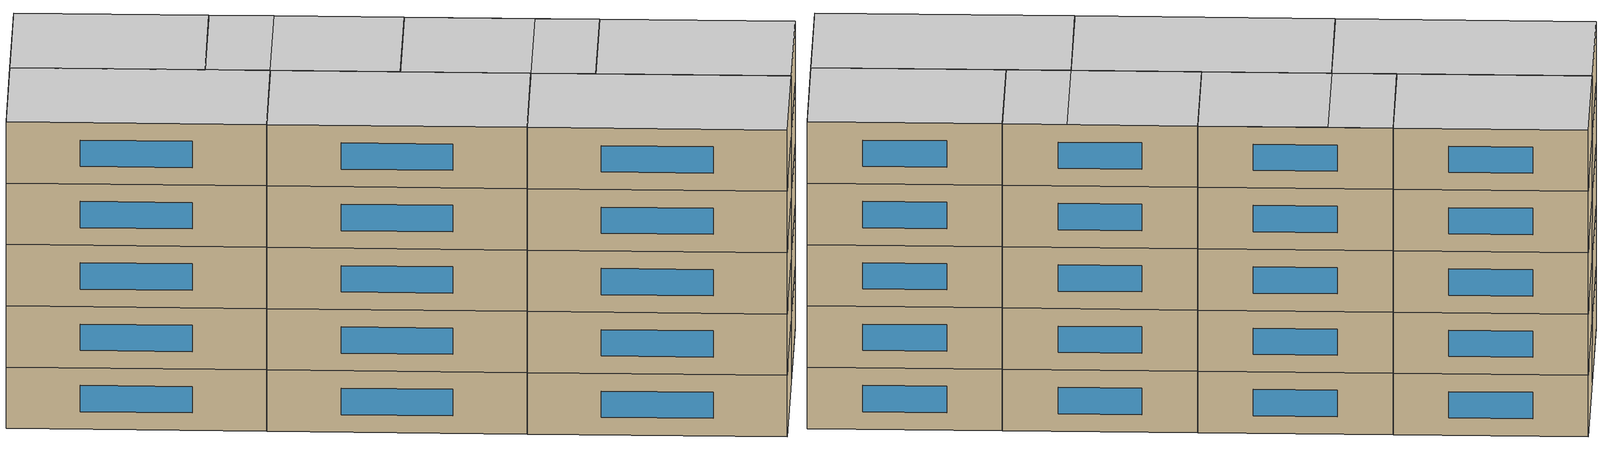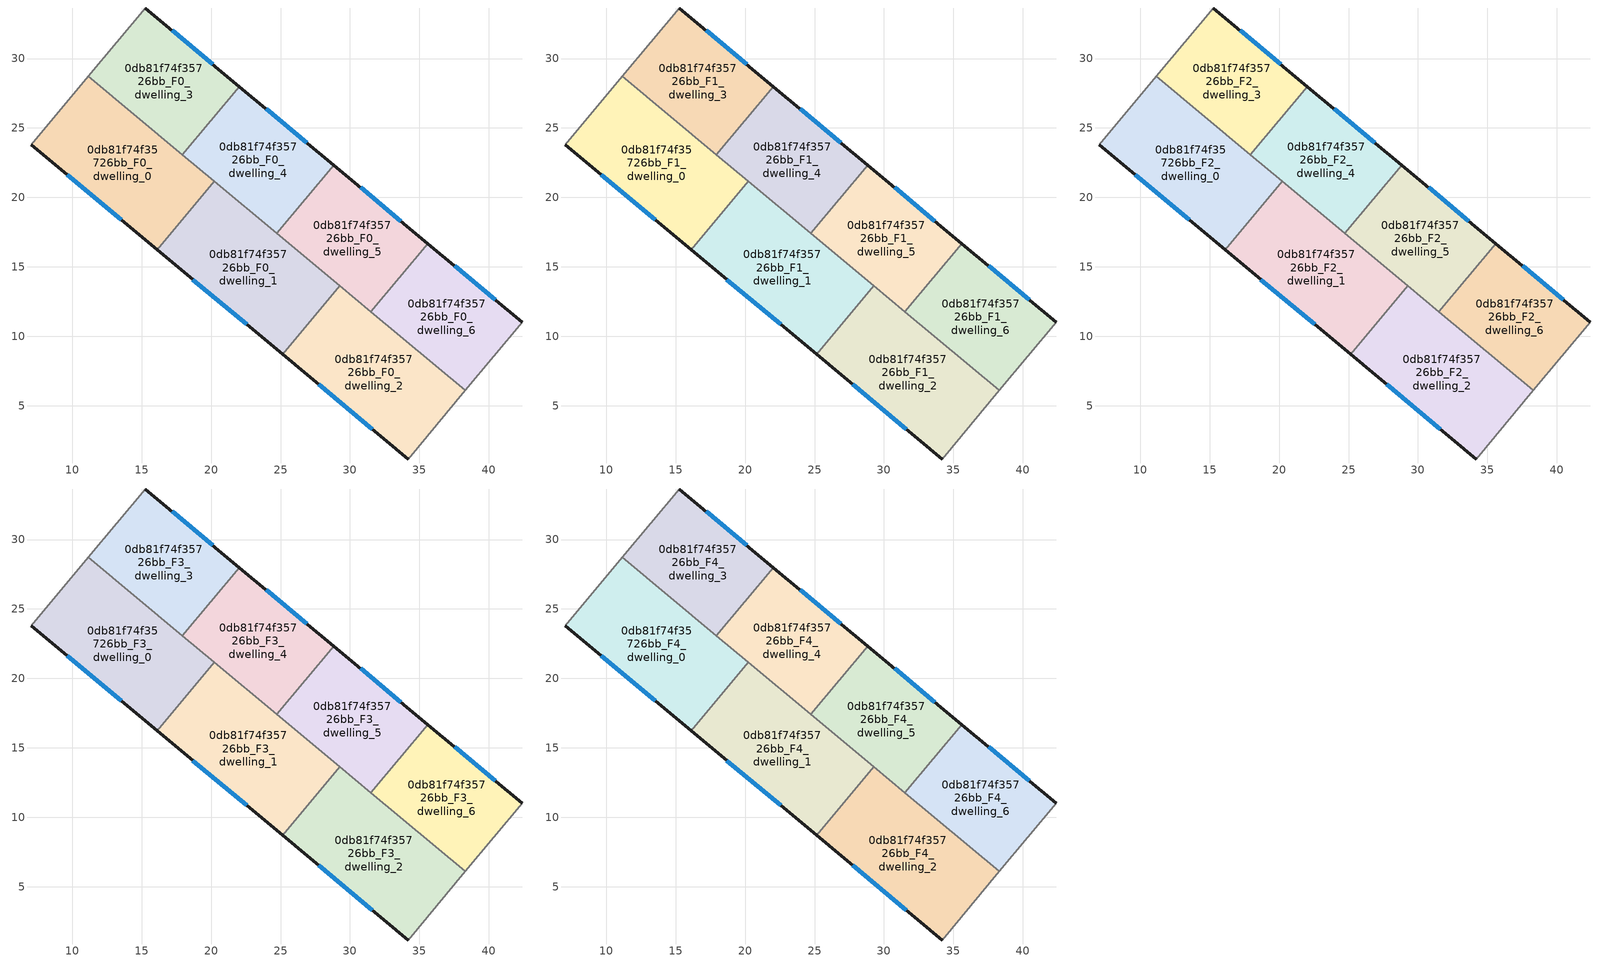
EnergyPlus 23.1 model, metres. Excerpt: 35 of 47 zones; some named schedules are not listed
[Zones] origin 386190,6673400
0db81f74f35726bb_F0_dwelling_0
 floor ground (EU_floor_Construction): 20.21,21.17 16.11,16.24 7.06,23.79 11.16,28.71 z0
 wall outside (EU_wall_Construction): 7.06,23.79 16.11,16.24 z0:3
 wall adiabatic (EU_wall_Construction): 11.16,28.71 7.06,23.79 z0:3
 wall to 0db81f74f35726bb_F0_dwelling_1 (EU_wall_Construction): 16.11,16.24 20.21,21.17 z0:3
 wall to 0db81f74f35726bb_F0_dwelling_3 (EU_wall_Construction): 17.94,23.06 11.16,28.71 z0:3
 wall to 0db81f74f35726bb_F0_dwelling_4 (EU_wall_Construction): 20.21,21.17 17.94,23.06 z0:3
 window (EU_Window_Construction): 9.65,21.63 13.52,18.4 z0.86:2.14
0db81f74f35726bb_F0_dwelling_1
 floor ground (EU_floor_Construction): 29.26,13.63 25.15,8.71 16.11,16.24 20.21,21.17 z0
 wall outside (EU_wall_Construction): 16.11,16.24 25.15,8.71 z0:3
 wall to 0db81f74f35726bb_F0_dwelling_2 (EU_wall_Construction): 25.15,8.71 29.26,13.63 z0:3
 wall to 0db81f74f35726bb_F0_dwelling_5 (EU_wall_Construction): 29.26,13.63 24.72,17.41 z0:3
 wall to 0db81f74f35726bb_F0_dwelling_4 (EU_wall_Construction): 24.72,17.41 20.21,21.17 z0:3
 window (EU_Window_Construction): 18.69,14.09 22.57,10.86 z0.86:2.14
0db81f74f35726bb_F0_dwelling_2
 floor ground (EU_floor_Construction): 38.29,6.1 34.19,1.17 25.15,8.71 29.26,13.63 z0
 wall outside (EU_wall_Construction): 25.15,8.71 34.19,1.17 z0:3
 wall adiabatic (EU_wall_Construction): 34.19,1.17 38.29,6.1 z0:3
 wall to 0db81f74f35726bb_F0_dwelling_6 (EU_wall_Construction): 38.29,6.1 31.51,11.75 z0:3
 wall to 0db81f74f35726bb_F0_dwelling_5 (EU_wall_Construction): 31.51,11.75 29.26,13.63 z0:3
 window (EU_Window_Construction): 27.74,6.55 31.61,3.32 z0.86:2.14
0db81f74f35726bb_F0_dwelling_3
 floor ground (EU_floor_Construction): 22.04,27.98 17.94,23.06 11.16,28.71 15.25,33.64 z0
 wall outside (EU_wall_Construction): 22.04,27.98 15.25,33.64 z0:3
 wall to 0db81f74f35726bb_F0_dwelling_4 (EU_wall_Construction): 17.94,23.06 22.04,27.98 z0:3
 wall adiabatic (EU_wall_Construction): 15.25,33.64 11.16,28.71 z0:3
 window (EU_Window_Construction): 20.1,29.6 17.19,32.02 z0.86:2.14
0db81f74f35726bb_F0_dwelling_4
 floor ground (EU_floor_Construction): 28.83,22.33 24.72,17.41 17.94,23.06 22.04,27.98 z0
 wall outside (EU_wall_Construction): 28.83,22.33 22.04,27.98 z0:3
 wall to 0db81f74f35726bb_F0_dwelling_5 (EU_wall_Construction): 24.72,17.41 28.83,22.33 z0:3
 window (EU_Window_Construction): 26.89,23.95 23.98,26.37 z0.86:2.14
0db81f74f35726bb_F0_dwelling_5
 floor ground (EU_floor_Construction): 35.61,16.68 31.51,11.75 24.72,17.41 28.83,22.33 z0
 wall outside (EU_wall_Construction): 35.61,16.68 28.83,22.33 z0:3
 wall to 0db81f74f35726bb_F0_dwelling_6 (EU_wall_Construction): 31.51,11.75 35.61,16.68 z0:3
 window (EU_Window_Construction): 33.67,18.29 30.76,20.72 z0.86:2.14
0db81f74f35726bb_F0_dwelling_6
 floor ground (EU_floor_Construction): 42.39,11.03 38.29,6.1 31.51,11.75 35.61,16.68 z0
 wall outside (EU_wall_Construction): 42.39,11.03 35.61,16.68 z0:3
 wall adiabatic (EU_wall_Construction): 38.29,6.1 42.39,11.03 z0:3
 window (EU_Window_Construction): 40.45,12.64 37.55,15.07 z0.86:2.14
0db81f74f35726bb_F1_dwelling_0
 floor to 0db81f74f35726bb_F0_dwelling_0 (EU_floor_Construction): 20.21,21.17 16.11,16.24 7.06,23.79 11.16,28.71 z3
 wall outside (EU_wall_Construction): 7.06,23.79 16.11,16.24 z3:6
 wall adiabatic (EU_wall_Construction): 11.16,28.71 7.06,23.79 z3:6
 wall to 0db81f74f35726bb_F1_dwelling_1 (EU_wall_Construction): 16.11,16.24 20.21,21.17 z3:6
 wall to 0db81f74f35726bb_F1_dwelling_3 (EU_wall_Construction): 17.94,23.06 11.16,28.71 z3:6
 wall to 0db81f74f35726bb_F1_dwelling_4 (EU_wall_Construction): 20.21,21.17 17.94,23.06 z3:6
 window (EU_Window_Construction): 9.65,21.63 13.52,18.4 z3.86:5.14
0db81f74f35726bb_F1_dwelling_1
 floor to 0db81f74f35726bb_F0_dwelling_1 (EU_floor_Construction): 29.26,13.63 25.15,8.71 16.11,16.24 20.21,21.17 z3
 wall outside (EU_wall_Construction): 16.11,16.24 25.15,8.71 z3:6
 wall to 0db81f74f35726bb_F1_dwelling_2 (EU_wall_Construction): 25.15,8.71 29.26,13.63 z3:6
 wall to 0db81f74f35726bb_F1_dwelling_5 (EU_wall_Construction): 29.26,13.63 24.72,17.41 z3:6
 wall to 0db81f74f35726bb_F1_dwelling_4 (EU_wall_Construction): 24.72,17.41 20.21,21.17 z3:6
 window (EU_Window_Construction): 18.69,14.09 22.57,10.86 z3.86:5.14
0db81f74f35726bb_F1_dwelling_2
 floor to 0db81f74f35726bb_F0_dwelling_2 (EU_floor_Construction): 38.29,6.1 34.19,1.17 25.15,8.71 29.26,13.63 z3
 wall outside (EU_wall_Construction): 25.15,8.71 34.19,1.17 z3:6
 wall adiabatic (EU_wall_Construction): 34.19,1.17 38.29,6.1 z3:6
 wall to 0db81f74f35726bb_F1_dwelling_6 (EU_wall_Construction): 38.29,6.1 31.51,11.75 z3:6
 wall to 0db81f74f35726bb_F1_dwelling_5 (EU_wall_Construction): 31.51,11.75 29.26,13.63 z3:6
 window (EU_Window_Construction): 27.74,6.55 31.61,3.32 z3.86:5.14
0db81f74f35726bb_F1_dwelling_3
 floor to 0db81f74f35726bb_F0_dwelling_3 (EU_floor_Construction): 22.04,27.98 17.94,23.06 11.16,28.71 15.25,33.64 z3
 wall outside (EU_wall_Construction): 22.04,27.98 15.25,33.64 z3:6
 wall to 0db81f74f35726bb_F1_dwelling_4 (EU_wall_Construction): 17.94,23.06 22.04,27.98 z3:6
 wall adiabatic (EU_wall_Construction): 15.25,33.64 11.16,28.71 z3:6
 window (EU_Window_Construction): 20.1,29.6 17.19,32.02 z3.86:5.14
0db81f74f35726bb_F1_dwelling_4
 floor to 0db81f74f35726bb_F0_dwelling_4 (EU_floor_Construction): 28.83,22.33 24.72,17.41 17.94,23.06 22.04,27.98 z3
 wall outside (EU_wall_Construction): 28.83,22.33 22.04,27.98 z3:6
 wall to 0db81f74f35726bb_F1_dwelling_5 (EU_wall_Construction): 24.72,17.41 28.83,22.33 z3:6
 window (EU_Window_Construction): 26.89,23.95 23.98,26.37 z3.86:5.14
0db81f74f35726bb_F1_dwelling_5
 floor to 0db81f74f35726bb_F0_dwelling_5 (EU_floor_Construction): 35.61,16.68 31.51,11.75 24.72,17.41 28.83,22.33 z3
 wall outside (EU_wall_Construction): 35.61,16.68 28.83,22.33 z3:6
 wall to 0db81f74f35726bb_F1_dwelling_6 (EU_wall_Construction): 31.51,11.75 35.61,16.68 z3:6
 window (EU_Window_Construction): 33.67,18.29 30.76,20.72 z3.86:5.14
0db81f74f35726bb_F1_dwelling_6
 floor to 0db81f74f35726bb_F0_dwelling_6 (EU_floor_Construction): 42.39,11.03 38.29,6.1 31.51,11.75 35.61,16.68 z3
 wall outside (EU_wall_Construction): 42.39,11.03 35.61,16.68 z3:6
 wall adiabatic (EU_wall_Construction): 38.29,6.1 42.39,11.03 z3:6
 window (EU_Window_Construction): 40.45,12.64 37.55,15.07 z3.86:5.14
0db81f74f35726bb_F2_dwelling_0
 floor to 0db81f74f35726bb_F1_dwelling_0 (EU_floor_Construction): 20.21,21.17 16.11,16.24 7.06,23.79 11.16,28.71 z6
 wall outside (EU_wall_Construction): 7.06,23.79 16.11,16.24 z6:9
 wall adiabatic (EU_wall_Construction): 11.16,28.71 7.06,23.79 z6:9
 wall to 0db81f74f35726bb_F2_dwelling_1 (EU_wall_Construction): 16.11,16.24 20.21,21.17 z6:9
 wall to 0db81f74f35726bb_F2_dwelling_3 (EU_wall_Construction): 17.94,23.06 11.16,28.71 z6:9
 wall to 0db81f74f35726bb_F2_dwelling_4 (EU_wall_Construction): 20.21,21.17 17.94,23.06 z6:9
 window (EU_Window_Construction): 9.65,21.63 13.52,18.4 z6.86:8.14
0db81f74f35726bb_F2_dwelling_1
 floor to 0db81f74f35726bb_F1_dwelling_1 (EU_floor_Construction): 29.26,13.63 25.15,8.71 16.11,16.24 20.21,21.17 z6
 wall outside (EU_wall_Construction): 16.11,16.24 25.15,8.71 z6:9
 wall to 0db81f74f35726bb_F2_dwelling_2 (EU_wall_Construction): 25.15,8.71 29.26,13.63 z6:9
 wall to 0db81f74f35726bb_F2_dwelling_5 (EU_wall_Construction): 29.26,13.63 24.72,17.41 z6:9
 wall to 0db81f74f35726bb_F2_dwelling_4 (EU_wall_Construction): 24.72,17.41 20.21,21.17 z6:9
 window (EU_Window_Construction): 18.69,14.09 22.57,10.86 z6.86:8.14
0db81f74f35726bb_F2_dwelling_2
 floor to 0db81f74f35726bb_F1_dwelling_2 (EU_floor_Construction): 38.29,6.1 34.19,1.17 25.15,8.71 29.26,13.63 z6
 wall outside (EU_wall_Construction): 25.15,8.71 34.19,1.17 z6:9
 wall adiabatic (EU_wall_Construction): 34.19,1.17 38.29,6.1 z6:9
 wall to 0db81f74f35726bb_F2_dwelling_6 (EU_wall_Construction): 38.29,6.1 31.51,11.75 z6:9
 wall to 0db81f74f35726bb_F2_dwelling_5 (EU_wall_Construction): 31.51,11.75 29.26,13.63 z6:9
 window (EU_Window_Construction): 27.74,6.55 31.61,3.32 z6.86:8.14
0db81f74f35726bb_F2_dwelling_3
 floor to 0db81f74f35726bb_F1_dwelling_3 (EU_floor_Construction): 22.04,27.98 17.94,23.06 11.16,28.71 15.25,33.64 z6
 wall outside (EU_wall_Construction): 22.04,27.98 15.25,33.64 z6:9
 wall to 0db81f74f35726bb_F2_dwelling_4 (EU_wall_Construction): 17.94,23.06 22.04,27.98 z6:9
 wall adiabatic (EU_wall_Construction): 15.25,33.64 11.16,28.71 z6:9
 window (EU_Window_Construction): 20.1,29.6 17.19,32.02 z6.86:8.14
0db81f74f35726bb_F2_dwelling_4
 floor to 0db81f74f35726bb_F1_dwelling_4 (EU_floor_Construction): 28.83,22.33 24.72,17.41 17.94,23.06 22.04,27.98 z6
 wall outside (EU_wall_Construction): 28.83,22.33 22.04,27.98 z6:9
 wall to 0db81f74f35726bb_F2_dwelling_5 (EU_wall_Construction): 24.72,17.41 28.83,22.33 z6:9
 window (EU_Window_Construction): 26.89,23.95 23.98,26.37 z6.86:8.14
0db81f74f35726bb_F2_dwelling_5
 floor to 0db81f74f35726bb_F1_dwelling_5 (EU_floor_Construction): 35.61,16.68 31.51,11.75 24.72,17.41 28.83,22.33 z6
 wall outside (EU_wall_Construction): 35.61,16.68 28.83,22.33 z6:9
 wall to 0db81f74f35726bb_F2_dwelling_6 (EU_wall_Construction): 31.51,11.75 35.61,16.68 z6:9
 window (EU_Window_Construction): 33.67,18.29 30.76,20.72 z6.86:8.14
0db81f74f35726bb_F2_dwelling_6
 floor to 0db81f74f35726bb_F1_dwelling_6 (EU_floor_Construction): 42.39,11.03 38.29,6.1 31.51,11.75 35.61,16.68 z6
 wall outside (EU_wall_Construction): 42.39,11.03 35.61,16.68 z6:9
 wall adiabatic (EU_wall_Construction): 38.29,6.1 42.39,11.03 z6:9
 window (EU_Window_Construction): 40.45,12.64 37.55,15.07 z6.86:8.14
0db81f74f35726bb_F3_dwelling_0
 floor to 0db81f74f35726bb_F2_dwelling_0 (EU_floor_Construction): 20.21,21.17 16.11,16.24 7.06,23.79 11.16,28.71 z9
 wall outside (EU_wall_Construction): 7.06,23.79 16.11,16.24 z9:12
 wall adiabatic (EU_wall_Construction): 11.16,28.71 7.06,23.79 z9:12
 wall to 0db81f74f35726bb_F3_dwelling_1 (EU_wall_Construction): 16.11,16.24 20.21,21.17 z9:12
 wall to 0db81f74f35726bb_F3_dwelling_3 (EU_wall_Construction): 17.94,23.06 11.16,28.71 z9:12
 wall to 0db81f74f35726bb_F3_dwelling_4 (EU_wall_Construction): 20.21,21.17 17.94,23.06 z9:12
 window (EU_Window_Construction): 9.65,21.63 13.52,18.4 z9.86:11.14
0db81f74f35726bb_F3_dwelling_1
 floor to 0db81f74f35726bb_F2_dwelling_1 (EU_floor_Construction): 29.26,13.63 25.15,8.71 16.11,16.24 20.21,21.17 z9
 wall outside (EU_wall_Construction): 16.11,16.24 25.15,8.71 z9:12
 wall to 0db81f74f35726bb_F3_dwelling_2 (EU_wall_Construction): 25.15,8.71 29.26,13.63 z9:12
 wall to 0db81f74f35726bb_F3_dwelling_5 (EU_wall_Construction): 29.26,13.63 24.72,17.41 z9:12
 wall to 0db81f74f35726bb_F3_dwelling_4 (EU_wall_Construction): 24.72,17.41 20.21,21.17 z9:12
 window (EU_Window_Construction): 18.69,14.09 22.57,10.86 z9.86:11.14
0db81f74f35726bb_F3_dwelling_2
 floor to 0db81f74f35726bb_F2_dwelling_2 (EU_floor_Construction): 38.29,6.1 34.19,1.17 25.15,8.71 29.26,13.63 z9
 wall outside (EU_wall_Construction): 25.15,8.71 34.19,1.17 z9:12
 wall adiabatic (EU_wall_Construction): 34.19,1.17 38.29,6.1 z9:12
 wall to 0db81f74f35726bb_F3_dwelling_6 (EU_wall_Construction): 38.29,6.1 31.51,11.75 z9:12
 wall to 0db81f74f35726bb_F3_dwelling_5 (EU_wall_Construction): 31.51,11.75 29.26,13.63 z9:12
 window (EU_Window_Construction): 27.74,6.55 31.61,3.32 z9.86:11.14
0db81f74f35726bb_F3_dwelling_3
 floor to 0db81f74f35726bb_F2_dwelling_3 (EU_floor_Construction): 22.04,27.98 17.94,23.06 11.16,28.71 15.25,33.64 z9
 wall outside (EU_wall_Construction): 22.04,27.98 15.25,33.64 z9:12
 wall to 0db81f74f35726bb_F3_dwelling_4 (EU_wall_Construction): 17.94,23.06 22.04,27.98 z9:12
 wall adiabatic (EU_wall_Construction): 15.25,33.64 11.16,28.71 z9:12
 window (EU_Window_Construction): 20.1,29.6 17.19,32.02 z9.86:11.14
0db81f74f35726bb_F3_dwelling_4
 floor to 0db81f74f35726bb_F2_dwelling_4 (EU_floor_Construction): 28.83,22.33 24.72,17.41 17.94,23.06 22.04,27.98 z9
 wall outside (EU_wall_Construction): 28.83,22.33 22.04,27.98 z9:12
 wall to 0db81f74f35726bb_F3_dwelling_5 (EU_wall_Construction): 24.72,17.41 28.83,22.33 z9:12
 window (EU_Window_Construction): 26.89,23.95 23.98,26.37 z9.86:11.14
0db81f74f35726bb_F3_dwelling_5
 floor to 0db81f74f35726bb_F2_dwelling_5 (EU_floor_Construction): 35.61,16.68 31.51,11.75 24.72,17.41 28.83,22.33 z9
 wall outside (EU_wall_Construction): 35.61,16.68 28.83,22.33 z9:12
 wall to 0db81f74f35726bb_F3_dwelling_6 (EU_wall_Construction): 31.51,11.75 35.61,16.68 z9:12
 window (EU_Window_Construction): 33.67,18.29 30.76,20.72 z9.86:11.14
0db81f74f35726bb_F3_dwelling_6
 floor to 0db81f74f35726bb_F2_dwelling_6 (EU_floor_Construction): 42.39,11.03 38.29,6.1 31.51,11.75 35.61,16.68 z9
 wall outside (EU_wall_Construction): 42.39,11.03 35.61,16.68 z9:12
 wall adiabatic (EU_wall_Construction): 38.29,6.1 42.39,11.03 z9:12
 window (EU_Window_Construction): 40.45,12.64 37.55,15.07 z9.86:11.14
0db81f74f35726bb_F4_dwelling_0
 floor to 0db81f74f35726bb_F3_dwelling_0 (EU_floor_Construction): 20.21,21.17 16.11,16.24 7.06,23.79 11.16,28.71 z12
 wall outside (EU_wall_Construction): 7.06,23.79 16.11,16.24 z12:15
 wall adiabatic (EU_wall_Construction): 11.16,28.71 7.06,23.79 z12:15
 wall to 0db81f74f35726bb_F4_dwelling_1 (EU_wall_Construction): 16.11,16.24 20.21,21.17 z12:15
 wall to 0db81f74f35726bb_F4_dwelling_3 (EU_wall_Construction): 17.94,23.06 11.16,28.71 z12:15
 wall to 0db81f74f35726bb_F4_dwelling_4 (EU_wall_Construction): 20.21,21.17 17.94,23.06 z12:15
 window (EU_Window_Construction): 9.65,21.63 13.52,18.4 z12.86:14.14
 ceiling to 0db81f74f35726bb_F5_dwelling_0 (EU_floor_Construction): 16.11,16.24 20.21,21.17 11.16,28.71 7.06,23.79 z15
0db81f74f35726bb_F4_dwelling_1
 floor to 0db81f74f35726bb_F3_dwelling_1 (EU_floor_Construction): 29.26,13.63 25.15,8.71 16.11,16.24 20.21,21.17 z12
 wall outside (EU_wall_Construction): 16.11,16.24 25.15,8.71 z12:15
 wall to 0db81f74f35726bb_F4_dwelling_2 (EU_wall_Construction): 25.15,8.71 29.26,13.63 z12:15
 wall to 0db81f74f35726bb_F4_dwelling_5 (EU_wall_Construction): 29.26,13.63 24.72,17.41 z12:15
 wall to 0db81f74f35726bb_F4_dwelling_4 (EU_wall_Construction): 24.72,17.41 20.21,21.17 z12:15
 window (EU_Window_Construction): 18.69,14.09 22.57,10.86 z12.86:14.14
 ceiling to 0db81f74f35726bb_F5_dwelling_1 (EU_floor_Construction): 25.15,8.71 29.26,13.63 20.21,21.17 16.11,16.24 z15
0db81f74f35726bb_F4_dwelling_2
 floor to 0db81f74f35726bb_F3_dwelling_2 (EU_floor_Construction): 38.29,6.1 34.19,1.17 25.15,8.71 29.26,13.63 z12
 wall outside (EU_wall_Construction): 25.15,8.71 34.19,1.17 z12:15
 wall adiabatic (EU_wall_Construction): 34.19,1.17 38.29,6.1 z12:15
 wall to 0db81f74f35726bb_F4_dwelling_6 (EU_wall_Construction): 38.29,6.1 31.51,11.75 z12:15
 wall to 0db81f74f35726bb_F4_dwelling_5 (EU_wall_Construction): 31.51,11.75 29.26,13.63 z12:15
 window (EU_Window_Construction): 27.74,6.55 31.61,3.32 z12.86:14.14
 ceiling to 0db81f74f35726bb_F5_dwelling_2 (EU_floor_Construction): 34.19,1.17 38.29,6.1 29.26,13.63 25.15,8.71 z15
0db81f74f35726bb_F4_dwelling_3
 floor to 0db81f74f35726bb_F3_dwelling_3 (EU_floor_Construction): 22.04,27.98 17.94,23.06 11.16,28.71 15.25,33.64 z12
 wall outside (EU_wall_Construction): 22.04,27.98 15.25,33.64 z12:15
 wall to 0db81f74f35726bb_F4_dwelling_4 (EU_wall_Construction): 17.94,23.06 22.04,27.98 z12:15
 wall adiabatic (EU_wall_Construction): 15.25,33.64 11.16,28.71 z12:15
 window (EU_Window_Construction): 20.1,29.6 17.19,32.02 z12.86:14.14
 ceiling to 0db81f74f35726bb_F5_dwelling_3 (EU_floor_Construction): 17.94,23.06 22.04,27.98 15.25,33.64 11.16,28.71 z15
0db81f74f35726bb_F4_dwelling_4
 floor to 0db81f74f35726bb_F3_dwelling_4 (EU_floor_Construction): 28.83,22.33 24.72,17.41 17.94,23.06 22.04,27.98 z12
 wall outside (EU_wall_Construction): 28.83,22.33 22.04,27.98 z12:15
 wall to 0db81f74f35726bb_F4_dwelling_5 (EU_wall_Construction): 24.72,17.41 28.83,22.33 z12:15
 window (EU_Window_Construction): 26.89,23.95 23.98,26.37 z12.86:14.14
 ceiling to 0db81f74f35726bb_F5_dwelling_4 (EU_floor_Construction): 24.72,17.41 28.82,22.33 24.3,26.1 20.2,21.17 z15
 ceiling to 0db81f74f35726bb_F5_dwelling_3 (EU_floor_Construction): 20.2,21.17 24.3,26.1 22.04,27.98 17.94,23.06 z15
0db81f74f35726bb_F4_dwelling_5
 floor to 0db81f74f35726bb_F3_dwelling_5 (EU_floor_Construction): 35.61,16.68 31.51,11.75 24.72,17.41 28.83,22.33 z12
 wall outside (EU_wall_Construction): 35.61,16.68 28.83,22.33 z12:15
 wall to 0db81f74f35726bb_F4_dwelling_6 (EU_wall_Construction): 31.51,11.75 35.61,16.68 z12:15
 window (EU_Window_Construction): 33.67,18.29 30.76,20.72 z12.86:14.14
 ceiling to 0db81f74f35726bb_F5_dwelling_4 (EU_floor_Construction): 29.25,13.64 33.35,18.56 28.82,22.33 24.72,17.41 z15
 ceiling to 0db81f74f35726bb_F5_dwelling_5 (EU_floor_Construction): 31.51,11.75 35.61,16.68 33.35,18.56 29.25,13.64 z15
0db81f74f35726bb_F4_dwelling_6
 floor to 0db81f74f35726bb_F3_dwelling_6 (EU_floor_Construction): 42.39,11.03 38.29,6.1 31.51,11.75 35.61,16.68 z12
 wall outside (EU_wall_Construction): 42.39,11.03 35.61,16.68 z12:15
 wall adiabatic (EU_wall_Construction): 38.29,6.1 42.39,11.03 z12:15
 window (EU_Window_Construction): 40.45,12.64 37.55,15.07 z12.86:14.14
 ceiling to 0db81f74f35726bb_F5_dwelling_5 (EU_floor_Construction): 38.29,6.1 42.39,11.03 35.61,16.68 31.51,11.75 z15
[Building]
EU S2 Campaign: North Axis=0; Terrain=City; Solar Distribution=FullExterior
[Site:Location]
Helsinki-Vantaa.AP: Latitude=60.317; Longitude=24.963; Time Zone=2; Elevation=54.6
[SizingPeriod:WeatherFileDays]
AnnualSizingPeriod: Begin Month=1; Begin Day of Month=1; End Month=12; End Day of Month=31; Day of Week for Start Day=Monday; Use Weather File Daylight Saving Period=No; Use Weather File Rain and Snow Indicators=No
[MATERIAL]
EU_InternalMass_Material: Roughness=MediumRough; Thickness=0.1; Conductivity=1; Density=1800; Specific Heat=900; Thermal Absorptance=0.9; Solar Absorptance=0.7; Visible Absorptance=0.7
[MATERIAL:NOMASS] Roughness=MediumRough; Thermal Absorptance=0.9; Solar Absorptance=0.7; Visible Absorptance=0.7
Name | Thermal Resistance
EU_wall_NoMass | 1.10183
EU_floor_NoMass | 1.70606
[WINDOWMATERIAL:SIMPLEGLAZINGSYSTEM]
EU_Window_SimpleGlazing: UFactor=3.11035; Solar Heat Gain Coefficient=0.8; Visible Transmittance=0.8
[CONSTRUCTION]
EU_wall_Construction: EU_wall_NoMass
EU_floor_Construction: EU_floor_NoMass
EU_Window_Construction: EU_Window_SimpleGlazing
EU_InternalMass_Construction: EU_InternalMass_Material
[ZONE] Type=1; Multiplier=1; Ceiling Height=autocalculate; Floor Area=autocalculate; Part of Total Floor Area=Yes
Name | Volume
0db81f74f35726bb_F0_dwelling_0; 0db81f74f35726bb_F1_dwelling_0; 0db81f74f35726bb_F2_dwelling_0; 0db81f74f35726bb_F3_dwelling_0; 0db81f74f35726bb_F4_dwelling_0 | 226.383
0db81f74f35726bb_F0_dwelling_1; 0db81f74f35726bb_F1_dwelling_1; 0db81f74f35726bb_F2_dwelling_1; 0db81f74f35726bb_F3_dwelling_1; 0db81f74f35726bb_F4_dwelling_1 | 226.388
0db81f74f35726bb_F0_dwelling_2; 0db81f74f35726bb_F1_dwelling_2; 0db81f74f35726bb_F2_dwelling_2; 0db81f74f35726bb_F3_dwelling_2; 0db81f74f35726bb_F4_dwelling_2 | 226.386
0db81f74f35726bb_F0_dwelling_3; 0db81f74f35726bb_F1_dwelling_3; 0db81f74f35726bb_F2_dwelling_3; 0db81f74f35726bb_F3_dwelling_3; 0db81f74f35726bb_F4_dwelling_3 | 169.79
0db81f74f35726bb_F0_dwelling_4; 0db81f74f35726bb_F1_dwelling_4; 0db81f74f35726bb_F2_dwelling_4; 0db81f74f35726bb_F3_dwelling_4; 0db81f74f35726bb_F4_dwelling_4 | 169.786
0db81f74f35726bb_F0_dwelling_5; 0db81f74f35726bb_F1_dwelling_5; 0db81f74f35726bb_F2_dwelling_5; 0db81f74f35726bb_F3_dwelling_5; 0db81f74f35726bb_F4_dwelling_5 | 169.803
0db81f74f35726bb_F0_dwelling_6; 0db81f74f35726bb_F1_dwelling_6; 0db81f74f35726bb_F2_dwelling_6; 0db81f74f35726bb_F3_dwelling_6; 0db81f74f35726bb_F4_dwelling_6 | 169.778
[INTERNALMASS] Construction=EU_InternalMass_Construction
Name | Zone or ZoneList | Surface Area
0db81f74f35726bb_F0_dwelling_0_EU_InternalMass | 0db81f74f35726bb_F0_dwelling_0 | 75.4614
0db81f74f35726bb_F0_dwelling_1_EU_InternalMass | 0db81f74f35726bb_F0_dwelling_1 | 75.4622
0db81f74f35726bb_F0_dwelling_2_EU_InternalMass | 0db81f74f35726bb_F0_dwelling_2 | 75.4623
0db81f74f35726bb_F0_dwelling_3_EU_InternalMass | 0db81f74f35726bb_F0_dwelling_3 | 56.5965
0db81f74f35726bb_F0_dwelling_4_EU_InternalMass | 0db81f74f35726bb_F0_dwelling_4 | 56.5955
0db81f74f35726bb_F0_dwelling_5_EU_InternalMass | 0db81f74f35726bb_F0_dwelling_5 | 56.6006
0db81f74f35726bb_F0_dwelling_6_EU_InternalMass | 0db81f74f35726bb_F0_dwelling_6 | 56.5925
0db81f74f35726bb_F1_dwelling_0_EU_InternalMass | 0db81f74f35726bb_F1_dwelling_0 | 75.4614
0db81f74f35726bb_F1_dwelling_1_EU_InternalMass | 0db81f74f35726bb_F1_dwelling_1 | 75.4622
0db81f74f35726bb_F1_dwelling_2_EU_InternalMass | 0db81f74f35726bb_F1_dwelling_2 | 75.4623
0db81f74f35726bb_F1_dwelling_3_EU_InternalMass | 0db81f74f35726bb_F1_dwelling_3 | 56.5965
0db81f74f35726bb_F1_dwelling_4_EU_InternalMass | 0db81f74f35726bb_F1_dwelling_4 | 56.5955
0db81f74f35726bb_F1_dwelling_5_EU_InternalMass | 0db81f74f35726bb_F1_dwelling_5 | 56.6006
0db81f74f35726bb_F1_dwelling_6_EU_InternalMass | 0db81f74f35726bb_F1_dwelling_6 | 56.5925
0db81f74f35726bb_F2_dwelling_0_EU_InternalMass | 0db81f74f35726bb_F2_dwelling_0 | 75.4614
0db81f74f35726bb_F2_dwelling_1_EU_InternalMass | 0db81f74f35726bb_F2_dwelling_1 | 75.4622
0db81f74f35726bb_F2_dwelling_2_EU_InternalMass | 0db81f74f35726bb_F2_dwelling_2 | 75.4623
0db81f74f35726bb_F2_dwelling_3_EU_InternalMass | 0db81f74f35726bb_F2_dwelling_3 | 56.5965
0db81f74f35726bb_F2_dwelling_4_EU_InternalMass | 0db81f74f35726bb_F2_dwelling_4 | 56.5955
0db81f74f35726bb_F2_dwelling_5_EU_InternalMass | 0db81f74f35726bb_F2_dwelling_5 | 56.6006
0db81f74f35726bb_F2_dwelling_6_EU_InternalMass | 0db81f74f35726bb_F2_dwelling_6 | 56.5925
0db81f74f35726bb_F3_dwelling_0_EU_InternalMass | 0db81f74f35726bb_F3_dwelling_0 | 75.4614
0db81f74f35726bb_F3_dwelling_1_EU_InternalMass | 0db81f74f35726bb_F3_dwelling_1 | 75.4622
0db81f74f35726bb_F3_dwelling_2_EU_InternalMass | 0db81f74f35726bb_F3_dwelling_2 | 75.4623
0db81f74f35726bb_F3_dwelling_3_EU_InternalMass | 0db81f74f35726bb_F3_dwelling_3 | 56.5965
0db81f74f35726bb_F3_dwelling_4_EU_InternalMass | 0db81f74f35726bb_F3_dwelling_4 | 56.5955
0db81f74f35726bb_F3_dwelling_5_EU_InternalMass | 0db81f74f35726bb_F3_dwelling_5 | 56.6006
0db81f74f35726bb_F3_dwelling_6_EU_InternalMass | 0db81f74f35726bb_F3_dwelling_6 | 56.5925
0db81f74f35726bb_F4_dwelling_0_EU_InternalMass | 0db81f74f35726bb_F4_dwelling_0 | 75.4614
0db81f74f35726bb_F4_dwelling_1_EU_InternalMass | 0db81f74f35726bb_F4_dwelling_1 | 75.4622
0db81f74f35726bb_F4_dwelling_2_EU_InternalMass | 0db81f74f35726bb_F4_dwelling_2 | 75.4623
0db81f74f35726bb_F4_dwelling_3_EU_InternalMass | 0db81f74f35726bb_F4_dwelling_3 | 56.5965
0db81f74f35726bb_F4_dwelling_4_EU_InternalMass | 0db81f74f35726bb_F4_dwelling_4 | 56.5955
0db81f74f35726bb_F4_dwelling_5_EU_InternalMass | 0db81f74f35726bb_F4_dwelling_5 | 56.6006
0db81f74f35726bb_F4_dwelling_6_EU_InternalMass | 0db81f74f35726bb_F4_dwelling_6 | 56.5925
[OTHEREQUIPMENT] Fuel Type=Electricity; Design Level Calculation Method=Watts/Area; Power per Zone Floor Area=1; Fraction Latent=0; Fraction Radiant=0; Fraction Lost=0; Carbon Dioxide Generation Rate=0; EndUse Subcategory=EU_Step8_InternalGains
Name | Zone or ZoneList or Space or SpaceList | Schedule
EU_Step8_InternalGain_0db81f74f35726bb_F0_dwelling_0_f000 | 0db81f74f35726bb_F0_dwelling_0 | EU_Step8_GainSchedule_0db81f74f35726bb_F0_dwelling_0_f000
EU_Step8_InternalGain_0db81f74f35726bb_F0_dwelling_1_f000 | 0db81f74f35726bb_F0_dwelling_1 | EU_Step8_GainSchedule_0db81f74f35726bb_F0_dwelling_1_f000
EU_Step8_InternalGain_0db81f74f35726bb_F0_dwelling_2_f000 | 0db81f74f35726bb_F0_dwelling_2 | EU_Step8_GainSchedule_0db81f74f35726bb_F0_dwelling_2_f000
EU_Step8_InternalGain_0db81f74f35726bb_F0_dwelling_3_f000 | 0db81f74f35726bb_F0_dwelling_3 | EU_Step8_GainSchedule_0db81f74f35726bb_F0_dwelling_3_f000
EU_Step8_InternalGain_0db81f74f35726bb_F0_dwelling_4_f000 | 0db81f74f35726bb_F0_dwelling_4 | EU_Step8_GainSchedule_0db81f74f35726bb_F0_dwelling_4_f000
EU_Step8_InternalGain_0db81f74f35726bb_F0_dwelling_5_f000 | 0db81f74f35726bb_F0_dwelling_5 | EU_Step8_GainSchedule_0db81f74f35726bb_F0_dwelling_5_f000
EU_Step8_InternalGain_0db81f74f35726bb_F0_dwelling_6_f000 | 0db81f74f35726bb_F0_dwelling_6 | EU_Step8_GainSchedule_0db81f74f35726bb_F0_dwelling_6_f000
EU_Step8_InternalGain_0db81f74f35726bb_F1_dwelling_0_f000 | 0db81f74f35726bb_F1_dwelling_0 | EU_Step8_GainSchedule_0db81f74f35726bb_F1_dwelling_0_f000
EU_Step8_InternalGain_0db81f74f35726bb_F1_dwelling_1_f000 | 0db81f74f35726bb_F1_dwelling_1 | EU_Step8_GainSchedule_0db81f74f35726bb_F1_dwelling_1_f000
EU_Step8_InternalGain_0db81f74f35726bb_F1_dwelling_2_f000 | 0db81f74f35726bb_F1_dwelling_2 | EU_Step8_GainSchedule_0db81f74f35726bb_F1_dwelling_2_f000
EU_Step8_InternalGain_0db81f74f35726bb_F1_dwelling_3_f000 | 0db81f74f35726bb_F1_dwelling_3 | EU_Step8_GainSchedule_0db81f74f35726bb_F1_dwelling_3_f000
EU_Step8_InternalGain_0db81f74f35726bb_F1_dwelling_4_f000 | 0db81f74f35726bb_F1_dwelling_4 | EU_Step8_GainSchedule_0db81f74f35726bb_F1_dwelling_4_f000
EU_Step8_InternalGain_0db81f74f35726bb_F1_dwelling_5_f000 | 0db81f74f35726bb_F1_dwelling_5 | EU_Step8_GainSchedule_0db81f74f35726bb_F1_dwelling_5_f000
EU_Step8_InternalGain_0db81f74f35726bb_F1_dwelling_6_f000 | 0db81f74f35726bb_F1_dwelling_6 | EU_Step8_GainSchedule_0db81f74f35726bb_F1_dwelling_6_f000
EU_Step8_InternalGain_0db81f74f35726bb_F2_dwelling_0_f000 | 0db81f74f35726bb_F2_dwelling_0 | EU_Step8_GainSchedule_0db81f74f35726bb_F2_dwelling_0_f000
EU_Step8_InternalGain_0db81f74f35726bb_F2_dwelling_1_f000 | 0db81f74f35726bb_F2_dwelling_1 | EU_Step8_GainSchedule_0db81f74f35726bb_F2_dwelling_1_f000
EU_Step8_InternalGain_0db81f74f35726bb_F2_dwelling_2_f000 | 0db81f74f35726bb_F2_dwelling_2 | EU_Step8_GainSchedule_0db81f74f35726bb_F2_dwelling_2_f000
EU_Step8_InternalGain_0db81f74f35726bb_F2_dwelling_3_f000 | 0db81f74f35726bb_F2_dwelling_3 | EU_Step8_GainSchedule_0db81f74f35726bb_F2_dwelling_3_f000
EU_Step8_InternalGain_0db81f74f35726bb_F2_dwelling_4_f000 | 0db81f74f35726bb_F2_dwelling_4 | EU_Step8_GainSchedule_0db81f74f35726bb_F2_dwelling_4_f000
EU_Step8_InternalGain_0db81f74f35726bb_F2_dwelling_5_f000 | 0db81f74f35726bb_F2_dwelling_5 | EU_Step8_GainSchedule_0db81f74f35726bb_F2_dwelling_5_f000
EU_Step8_InternalGain_0db81f74f35726bb_F2_dwelling_6_f000 | 0db81f74f35726bb_F2_dwelling_6 | EU_Step8_GainSchedule_0db81f74f35726bb_F2_dwelling_6_f000
EU_Step8_InternalGain_0db81f74f35726bb_F3_dwelling_0_f000 | 0db81f74f35726bb_F3_dwelling_0 | EU_Step8_GainSchedule_0db81f74f35726bb_F3_dwelling_0_f000
EU_Step8_InternalGain_0db81f74f35726bb_F3_dwelling_1_f000 | 0db81f74f35726bb_F3_dwelling_1 | EU_Step8_GainSchedule_0db81f74f35726bb_F3_dwelling_1_f000
EU_Step8_InternalGain_0db81f74f35726bb_F3_dwelling_2_f000 | 0db81f74f35726bb_F3_dwelling_2 | EU_Step8_GainSchedule_0db81f74f35726bb_F3_dwelling_2_f000
EU_Step8_InternalGain_0db81f74f35726bb_F3_dwelling_3_f000 | 0db81f74f35726bb_F3_dwelling_3 | EU_Step8_GainSchedule_0db81f74f35726bb_F3_dwelling_3_f000
EU_Step8_InternalGain_0db81f74f35726bb_F3_dwelling_4_f000 | 0db81f74f35726bb_F3_dwelling_4 | EU_Step8_GainSchedule_0db81f74f35726bb_F3_dwelling_4_f000
EU_Step8_InternalGain_0db81f74f35726bb_F3_dwelling_5_f000 | 0db81f74f35726bb_F3_dwelling_5 | EU_Step8_GainSchedule_0db81f74f35726bb_F3_dwelling_5_f000
EU_Step8_InternalGain_0db81f74f35726bb_F3_dwelling_6_f000 | 0db81f74f35726bb_F3_dwelling_6 | EU_Step8_GainSchedule_0db81f74f35726bb_F3_dwelling_6_f000
EU_Step8_InternalGain_0db81f74f35726bb_F4_dwelling_0_f000 | 0db81f74f35726bb_F4_dwelling_0 | EU_Step8_GainSchedule_0db81f74f35726bb_F4_dwelling_0_f000
EU_Step8_InternalGain_0db81f74f35726bb_F4_dwelling_1_f000 | 0db81f74f35726bb_F4_dwelling_1 | EU_Step8_GainSchedule_0db81f74f35726bb_F4_dwelling_1_f000
EU_Step8_InternalGain_0db81f74f35726bb_F4_dwelling_2_f000 | 0db81f74f35726bb_F4_dwelling_2 | EU_Step8_GainSchedule_0db81f74f35726bb_F4_dwelling_2_f000
EU_Step8_InternalGain_0db81f74f35726bb_F4_dwelling_3_f000 | 0db81f74f35726bb_F4_dwelling_3 | EU_Step8_GainSchedule_0db81f74f35726bb_F4_dwelling_3_f000
EU_Step8_InternalGain_0db81f74f35726bb_F4_dwelling_4_f000 | 0db81f74f35726bb_F4_dwelling_4 | EU_Step8_GainSchedule_0db81f74f35726bb_F4_dwelling_4_f000
EU_Step8_InternalGain_0db81f74f35726bb_F4_dwelling_5_f000 | 0db81f74f35726bb_F4_dwelling_5 | EU_Step8_GainSchedule_0db81f74f35726bb_F4_dwelling_5_f000
EU_Step8_InternalGain_0db81f74f35726bb_F4_dwelling_6_f000 | 0db81f74f35726bb_F4_dwelling_6 | EU_Step8_GainSchedule_0db81f74f35726bb_F4_dwelling_6_f000
[ZONEVENTILATION:DESIGNFLOWRATE] Schedule=EU_AlwaysOn; Design Flow Rate Calculation Method=AirChanges/Hour; Air Changes per Hour=0.756316; Ventilation Type=Natural; Fan Pressure Rise=0; Fan Total Efficiency=1; Constant Term Coefficient=1; Temperature Term Coefficient=0; Velocity Term Coefficient=0; Velocity Squared Term Coefficient=0; Minimum Indoor Temperature=-100; Maximum Indoor Temperature=100; Delta Temperature=-100; Minimum Outdoor Temperature=-100; Maximum Outdoor Temperature=100; Maximum Wind Speed=40
Name | Zone or ZoneList or Space or SpaceList
EU_ConstantAir_0db81f74f35726bb_F0_dwelling_0 | 0db81f74f35726bb_F0_dwelling_0
EU_ConstantAir_0db81f74f35726bb_F0_dwelling_1 | 0db81f74f35726bb_F0_dwelling_1
EU_ConstantAir_0db81f74f35726bb_F0_dwelling_2 | 0db81f74f35726bb_F0_dwelling_2
EU_ConstantAir_0db81f74f35726bb_F0_dwelling_3 | 0db81f74f35726bb_F0_dwelling_3
EU_ConstantAir_0db81f74f35726bb_F0_dwelling_4 | 0db81f74f35726bb_F0_dwelling_4
EU_ConstantAir_0db81f74f35726bb_F0_dwelling_5 | 0db81f74f35726bb_F0_dwelling_5
EU_ConstantAir_0db81f74f35726bb_F0_dwelling_6 | 0db81f74f35726bb_F0_dwelling_6
EU_ConstantAir_0db81f74f35726bb_F1_dwelling_0 | 0db81f74f35726bb_F1_dwelling_0
EU_ConstantAir_0db81f74f35726bb_F1_dwelling_1 | 0db81f74f35726bb_F1_dwelling_1
EU_ConstantAir_0db81f74f35726bb_F1_dwelling_2 | 0db81f74f35726bb_F1_dwelling_2
EU_ConstantAir_0db81f74f35726bb_F1_dwelling_3 | 0db81f74f35726bb_F1_dwelling_3
EU_ConstantAir_0db81f74f35726bb_F1_dwelling_4 | 0db81f74f35726bb_F1_dwelling_4
EU_ConstantAir_0db81f74f35726bb_F1_dwelling_5 | 0db81f74f35726bb_F1_dwelling_5
EU_ConstantAir_0db81f74f35726bb_F1_dwelling_6 | 0db81f74f35726bb_F1_dwelling_6
EU_ConstantAir_0db81f74f35726bb_F2_dwelling_0 | 0db81f74f35726bb_F2_dwelling_0
EU_ConstantAir_0db81f74f35726bb_F2_dwelling_1 | 0db81f74f35726bb_F2_dwelling_1
EU_ConstantAir_0db81f74f35726bb_F2_dwelling_2 | 0db81f74f35726bb_F2_dwelling_2
EU_ConstantAir_0db81f74f35726bb_F2_dwelling_3 | 0db81f74f35726bb_F2_dwelling_3
EU_ConstantAir_0db81f74f35726bb_F2_dwelling_4 | 0db81f74f35726bb_F2_dwelling_4
EU_ConstantAir_0db81f74f35726bb_F2_dwelling_5 | 0db81f74f35726bb_F2_dwelling_5
EU_ConstantAir_0db81f74f35726bb_F2_dwelling_6 | 0db81f74f35726bb_F2_dwelling_6
EU_ConstantAir_0db81f74f35726bb_F3_dwelling_0 | 0db81f74f35726bb_F3_dwelling_0
EU_ConstantAir_0db81f74f35726bb_F3_dwelling_1 | 0db81f74f35726bb_F3_dwelling_1
EU_ConstantAir_0db81f74f35726bb_F3_dwelling_2 | 0db81f74f35726bb_F3_dwelling_2
EU_ConstantAir_0db81f74f35726bb_F3_dwelling_3 | 0db81f74f35726bb_F3_dwelling_3
EU_ConstantAir_0db81f74f35726bb_F3_dwelling_4 | 0db81f74f35726bb_F3_dwelling_4
EU_ConstantAir_0db81f74f35726bb_F3_dwelling_5 | 0db81f74f35726bb_F3_dwelling_5
EU_ConstantAir_0db81f74f35726bb_F3_dwelling_6 | 0db81f74f35726bb_F3_dwelling_6
EU_ConstantAir_0db81f74f35726bb_F4_dwelling_0 | 0db81f74f35726bb_F4_dwelling_0
EU_ConstantAir_0db81f74f35726bb_F4_dwelling_1 | 0db81f74f35726bb_F4_dwelling_1
EU_ConstantAir_0db81f74f35726bb_F4_dwelling_2 | 0db81f74f35726bb_F4_dwelling_2
EU_ConstantAir_0db81f74f35726bb_F4_dwelling_3 | 0db81f74f35726bb_F4_dwelling_3
EU_ConstantAir_0db81f74f35726bb_F4_dwelling_4 | 0db81f74f35726bb_F4_dwelling_4
EU_ConstantAir_0db81f74f35726bb_F4_dwelling_5 | 0db81f74f35726bb_F4_dwelling_5
EU_ConstantAir_0db81f74f35726bb_F4_dwelling_6 | 0db81f74f35726bb_F4_dwelling_6
[HVACTEMPLATE:ZONE:IDEALLOADSAIRSYSTEM] System Availability Schedule=EU_AlwaysOn; Maximum Heating Supply Air Temperature=50; Minimum Cooling Supply Air Temperature=13; Maximum Heating Supply Air Humidity Ratio=0.0156; Minimum Cooling Supply Air Humidity Ratio=0.0077; Heating Limit=NoLimit; Cooling Limit=NoLimit; Heating Availability Schedule=EU_AlwaysOn; Cooling Availability Schedule=EU_CoolingOff; Dehumidification Control Type=ConstantSensibleHeatRatio; Cooling Sensible Heat Ratio=0.7; Dehumidification Setpoint=60; Humidification Control Type=None; Humidification Setpoint=30; Outdoor Air Method=None; Outdoor Air Flow Rate per Person=0.00944; Outdoor Air Flow Rate per Zone Floor Area=0; Outdoor Air Flow Rate per Zone=0; Demand Controlled Ventilation Type=None; Outdoor Air Economizer Type=NoEconomizer; Heat Recovery Type=None; Sensible Heat Recovery Effectiveness=0.7; Latent Heat Recovery Effectiveness=0.65
Name | Template Thermostat
0db81f74f35726bb_F0_dwelling_0 | EU_HeatOnly_0db81f74f35726bb_F0_dwelling_0
0db81f74f35726bb_F0_dwelling_1 | EU_HeatOnly_0db81f74f35726bb_F0_dwelling_1
0db81f74f35726bb_F0_dwelling_2 | EU_HeatOnly_0db81f74f35726bb_F0_dwelling_2
0db81f74f35726bb_F0_dwelling_3 | EU_HeatOnly_0db81f74f35726bb_F0_dwelling_3
0db81f74f35726bb_F0_dwelling_4 | EU_HeatOnly_0db81f74f35726bb_F0_dwelling_4
0db81f74f35726bb_F0_dwelling_5 | EU_HeatOnly_0db81f74f35726bb_F0_dwelling_5
0db81f74f35726bb_F0_dwelling_6 | EU_HeatOnly_0db81f74f35726bb_F0_dwelling_6
0db81f74f35726bb_F1_dwelling_0 | EU_HeatOnly_0db81f74f35726bb_F1_dwelling_0
0db81f74f35726bb_F1_dwelling_1 | EU_HeatOnly_0db81f74f35726bb_F1_dwelling_1
0db81f74f35726bb_F1_dwelling_2 | EU_HeatOnly_0db81f74f35726bb_F1_dwelling_2
0db81f74f35726bb_F1_dwelling_3 | EU_HeatOnly_0db81f74f35726bb_F1_dwelling_3
0db81f74f35726bb_F1_dwelling_4 | EU_HeatOnly_0db81f74f35726bb_F1_dwelling_4
0db81f74f35726bb_F1_dwelling_5 | EU_HeatOnly_0db81f74f35726bb_F1_dwelling_5
0db81f74f35726bb_F1_dwelling_6 | EU_HeatOnly_0db81f74f35726bb_F1_dwelling_6
0db81f74f35726bb_F2_dwelling_0 | EU_HeatOnly_0db81f74f35726bb_F2_dwelling_0
0db81f74f35726bb_F2_dwelling_1 | EU_HeatOnly_0db81f74f35726bb_F2_dwelling_1
0db81f74f35726bb_F2_dwelling_2 | EU_HeatOnly_0db81f74f35726bb_F2_dwelling_2
0db81f74f35726bb_F2_dwelling_3 | EU_HeatOnly_0db81f74f35726bb_F2_dwelling_3
0db81f74f35726bb_F2_dwelling_4 | EU_HeatOnly_0db81f74f35726bb_F2_dwelling_4
0db81f74f35726bb_F2_dwelling_5 | EU_HeatOnly_0db81f74f35726bb_F2_dwelling_5
0db81f74f35726bb_F2_dwelling_6 | EU_HeatOnly_0db81f74f35726bb_F2_dwelling_6
0db81f74f35726bb_F3_dwelling_0 | EU_HeatOnly_0db81f74f35726bb_F3_dwelling_0
0db81f74f35726bb_F3_dwelling_1 | EU_HeatOnly_0db81f74f35726bb_F3_dwelling_1
0db81f74f35726bb_F3_dwelling_2 | EU_HeatOnly_0db81f74f35726bb_F3_dwelling_2
0db81f74f35726bb_F3_dwelling_3 | EU_HeatOnly_0db81f74f35726bb_F3_dwelling_3
0db81f74f35726bb_F3_dwelling_4 | EU_HeatOnly_0db81f74f35726bb_F3_dwelling_4
0db81f74f35726bb_F3_dwelling_5 | EU_HeatOnly_0db81f74f35726bb_F3_dwelling_5
0db81f74f35726bb_F3_dwelling_6 | EU_HeatOnly_0db81f74f35726bb_F3_dwelling_6
0db81f74f35726bb_F4_dwelling_0 | EU_HeatOnly_0db81f74f35726bb_F4_dwelling_0
0db81f74f35726bb_F4_dwelling_1 | EU_HeatOnly_0db81f74f35726bb_F4_dwelling_1
0db81f74f35726bb_F4_dwelling_2 | EU_HeatOnly_0db81f74f35726bb_F4_dwelling_2
0db81f74f35726bb_F4_dwelling_3 | EU_HeatOnly_0db81f74f35726bb_F4_dwelling_3
0db81f74f35726bb_F4_dwelling_4 | EU_HeatOnly_0db81f74f35726bb_F4_dwelling_4
0db81f74f35726bb_F4_dwelling_5 | EU_HeatOnly_0db81f74f35726bb_F4_dwelling_5
0db81f74f35726bb_F4_dwelling_6 | EU_HeatOnly_0db81f74f35726bb_F4_dwelling_6
[SIZING:ZONE] Zone Cooling Design Supply Air Temperature Input Method=SupplyAirTemperature; Zone Cooling Design Supply Air Temperature=13; Zone Heating Design Supply Air Temperature Input Method=SupplyAirTemperature; Zone Heating Design Supply Air Temperature=50; Zone Cooling Design Supply Air Humidity Ratio=0.008; Zone Heating Design Supply Air Humidity Ratio=0.008; Cooling Design Air Flow Method=DesignDay; Cooling Design Air Flow Rate=0; Cooling Minimum Air Flow per Zone Floor Area=0.000762; Cooling Minimum Air Flow=0; Cooling Minimum Air Flow Fraction=0.2; Heating Design Air Flow Method=DesignDay; Heating Design Air Flow Rate=0; Heating Maximum Air Flow per Zone Floor Area=0.002032; Heating Maximum Air Flow=0.141576; Heating Maximum Air Flow Fraction=0.3; Account for Dedicated Outdoor Air System=No; Dedicated Outdoor Air System Control Strategy=NeutralSupplyAir; Dedicated Outdoor Air Low Setpoint Temperature for Design=autosize; Dedicated Outdoor Air High Setpoint Temperature for Design=autosize; Zone Load Sizing Method=Sensible Load Only No Latent Load; Zone Latent Cooling Design Supply Air Humidity Ratio Input Method=HumidityRatioDifference; Zone Cooling Design Supply Air Humidity Ratio Difference=0.005; Zone Latent Heating Design Supply Air Humidity Ratio Input Method=HumidityRatioDifference; Zone Humidification Design Supply Air Humidity Ratio Difference=0.005
0db81f74f35726bb_F0_dwelling_0; 0db81f74f35726bb_F0_dwelling_1; 0db81f74f35726bb_F0_dwelling_2; 0db81f74f35726bb_F0_dwelling_3; 0db81f74f35726bb_F0_dwelling_4; 0db81f74f35726bb_F0_dwelling_5; 0db81f74f35726bb_F0_dwelling_6; 0db81f74f35726bb_F1_dwelling_0; 0db81f74f35726bb_F1_dwelling_1; 0db81f74f35726bb_F1_dwelling_2; 0db81f74f35726bb_F1_dwelling_3; 0db81f74f35726bb_F1_dwelling_4; 0db81f74f35726bb_F1_dwelling_5; 0db81f74f35726bb_F1_dwelling_6; 0db81f74f35726bb_F2_dwelling_0; 0db81f74f35726bb_F2_dwelling_1; 0db81f74f35726bb_F2_dwelling_2; 0db81f74f35726bb_F2_dwelling_3; 0db81f74f35726bb_F2_dwelling_4; 0db81f74f35726bb_F2_dwelling_5; 0db81f74f35726bb_F2_dwelling_6; 0db81f74f35726bb_F3_dwelling_0; 0db81f74f35726bb_F3_dwelling_1; 0db81f74f35726bb_F3_dwelling_2; 0db81f74f35726bb_F3_dwelling_3; 0db81f74f35726bb_F3_dwelling_4; 0db81f74f35726bb_F3_dwelling_5; 0db81f74f35726bb_F3_dwelling_6; 0db81f74f35726bb_F4_dwelling_0; 0db81f74f35726bb_F4_dwelling_1; 0db81f74f35726bb_F4_dwelling_2; 0db81f74f35726bb_F4_dwelling_3; 0db81f74f35726bb_F4_dwelling_4; 0db81f74f35726bb_F4_dwelling_5; 0db81f74f35726bb_F4_dwelling_6
[SCHEDULE:FILE] Column Number=1; Rows to Skip at Top=0; Number of Hours of Data=8760; Column Separator=Comma; Interpolate to Timestep=No; Minutes per Item=60; Adjust Schedule for Daylight Savings=Yes
Name | File
EU_Step8_GainSchedule_0db81f74f35726bb_F0_dwelling_0_f000 | ../../schedules/0db81f74f35726bb/0db81f74f35726bb_F0_dwelling_0_f000_gain.csv
EU_Step8_GainSchedule_0db81f74f35726bb_F0_dwelling_1_f000 | ../../schedules/0db81f74f35726bb/0db81f74f35726bb_F0_dwelling_1_f000_gain.csv
EU_Step8_GainSchedule_0db81f74f35726bb_F0_dwelling_2_f000 | ../../schedules/0db81f74f35726bb/0db81f74f35726bb_F0_dwelling_2_f000_gain.csv
EU_Step8_GainSchedule_0db81f74f35726bb_F0_dwelling_3_f000 | ../../schedules/0db81f74f35726bb/0db81f74f35726bb_F0_dwelling_3_f000_gain.csv
EU_Step8_GainSchedule_0db81f74f35726bb_F0_dwelling_4_f000 | ../../schedules/0db81f74f35726bb/0db81f74f35726bb_F0_dwelling_4_f000_gain.csv
EU_Step8_GainSchedule_0db81f74f35726bb_F0_dwelling_5_f000 | ../../schedules/0db81f74f35726bb/0db81f74f35726bb_F0_dwelling_5_f000_gain.csv
EU_Step8_GainSchedule_0db81f74f35726bb_F0_dwelling_6_f000 | ../../schedules/0db81f74f35726bb/0db81f74f35726bb_F0_dwelling_6_f000_gain.csv
EU_Step8_GainSchedule_0db81f74f35726bb_F1_dwelling_0_f000 | ../../schedules/0db81f74f35726bb/0db81f74f35726bb_F1_dwelling_0_f000_gain.csv
EU_Step8_GainSchedule_0db81f74f35726bb_F1_dwelling_1_f000 | ../../schedules/0db81f74f35726bb/0db81f74f35726bb_F1_dwelling_1_f000_gain.csv
EU_Step8_GainSchedule_0db81f74f35726bb_F1_dwelling_2_f000 | ../../schedules/0db81f74f35726bb/0db81f74f35726bb_F1_dwelling_2_f000_gain.csv
EU_Step8_GainSchedule_0db81f74f35726bb_F1_dwelling_3_f000 | ../../schedules/0db81f74f35726bb/0db81f74f35726bb_F1_dwelling_3_f000_gain.csv
EU_Step8_GainSchedule_0db81f74f35726bb_F1_dwelling_4_f000 | ../../schedules/0db81f74f35726bb/0db81f74f35726bb_F1_dwelling_4_f000_gain.csv
EU_Step8_GainSchedule_0db81f74f35726bb_F1_dwelling_5_f000 | ../../schedules/0db81f74f35726bb/0db81f74f35726bb_F1_dwelling_5_f000_gain.csv
EU_Step8_GainSchedule_0db81f74f35726bb_F1_dwelling_6_f000 | ../../schedules/0db81f74f35726bb/0db81f74f35726bb_F1_dwelling_6_f000_gain.csv
EU_Step8_GainSchedule_0db81f74f35726bb_F2_dwelling_0_f000 | ../../schedules/0db81f74f35726bb/0db81f74f35726bb_F2_dwelling_0_f000_gain.csv
EU_Step8_GainSchedule_0db81f74f35726bb_F2_dwelling_1_f000 | ../../schedules/0db81f74f35726bb/0db81f74f35726bb_F2_dwelling_1_f000_gain.csv
EU_Step8_GainSchedule_0db81f74f35726bb_F2_dwelling_2_f000 | ../../schedules/0db81f74f35726bb/0db81f74f35726bb_F2_dwelling_2_f000_gain.csv
EU_Step8_GainSchedule_0db81f74f35726bb_F2_dwelling_3_f000 | ../../schedules/0db81f74f35726bb/0db81f74f35726bb_F2_dwelling_3_f000_gain.csv
EU_Step8_GainSchedule_0db81f74f35726bb_F2_dwelling_4_f000 | ../../schedules/0db81f74f35726bb/0db81f74f35726bb_F2_dwelling_4_f000_gain.csv
EU_Step8_GainSchedule_0db81f74f35726bb_F2_dwelling_5_f000 | ../../schedules/0db81f74f35726bb/0db81f74f35726bb_F2_dwelling_5_f000_gain.csv
EU_Step8_GainSchedule_0db81f74f35726bb_F2_dwelling_6_f000 | ../../schedules/0db81f74f35726bb/0db81f74f35726bb_F2_dwelling_6_f000_gain.csv
EU_Step8_GainSchedule_0db81f74f35726bb_F3_dwelling_0_f000 | ../../schedules/0db81f74f35726bb/0db81f74f35726bb_F3_dwelling_0_f000_gain.csv
EU_Step8_GainSchedule_0db81f74f35726bb_F3_dwelling_1_f000 | ../../schedules/0db81f74f35726bb/0db81f74f35726bb_F3_dwelling_1_f000_gain.csv
EU_Step8_GainSchedule_0db81f74f35726bb_F3_dwelling_2_f000 | ../../schedules/0db81f74f35726bb/0db81f74f35726bb_F3_dwelling_2_f000_gain.csv
EU_Step8_GainSchedule_0db81f74f35726bb_F3_dwelling_3_f000 | ../../schedules/0db81f74f35726bb/0db81f74f35726bb_F3_dwelling_3_f000_gain.csv
EU_Step8_GainSchedule_0db81f74f35726bb_F3_dwelling_4_f000 | ../../schedules/0db81f74f35726bb/0db81f74f35726bb_F3_dwelling_4_f000_gain.csv
EU_Step8_GainSchedule_0db81f74f35726bb_F3_dwelling_5_f000 | ../../schedules/0db81f74f35726bb/0db81f74f35726bb_F3_dwelling_5_f000_gain.csv
EU_Step8_GainSchedule_0db81f74f35726bb_F3_dwelling_6_f000 | ../../schedules/0db81f74f35726bb/0db81f74f35726bb_F3_dwelling_6_f000_gain.csv
EU_Step8_GainSchedule_0db81f74f35726bb_F4_dwelling_0_f000 | ../../schedules/0db81f74f35726bb/0db81f74f35726bb_F4_dwelling_0_f000_gain.csv
EU_Step8_GainSchedule_0db81f74f35726bb_F4_dwelling_1_f000 | ../../schedules/0db81f74f35726bb/0db81f74f35726bb_F4_dwelling_1_f000_gain.csv
EU_Step8_GainSchedule_0db81f74f35726bb_F4_dwelling_2_f000 | ../../schedules/0db81f74f35726bb/0db81f74f35726bb_F4_dwelling_2_f000_gain.csv
EU_Step8_GainSchedule_0db81f74f35726bb_F4_dwelling_3_f000 | ../../schedules/0db81f74f35726bb/0db81f74f35726bb_F4_dwelling_3_f000_gain.csv
EU_Step8_GainSchedule_0db81f74f35726bb_F4_dwelling_4_f000 | ../../schedules/0db81f74f35726bb/0db81f74f35726bb_F4_dwelling_4_f000_gain.csv
